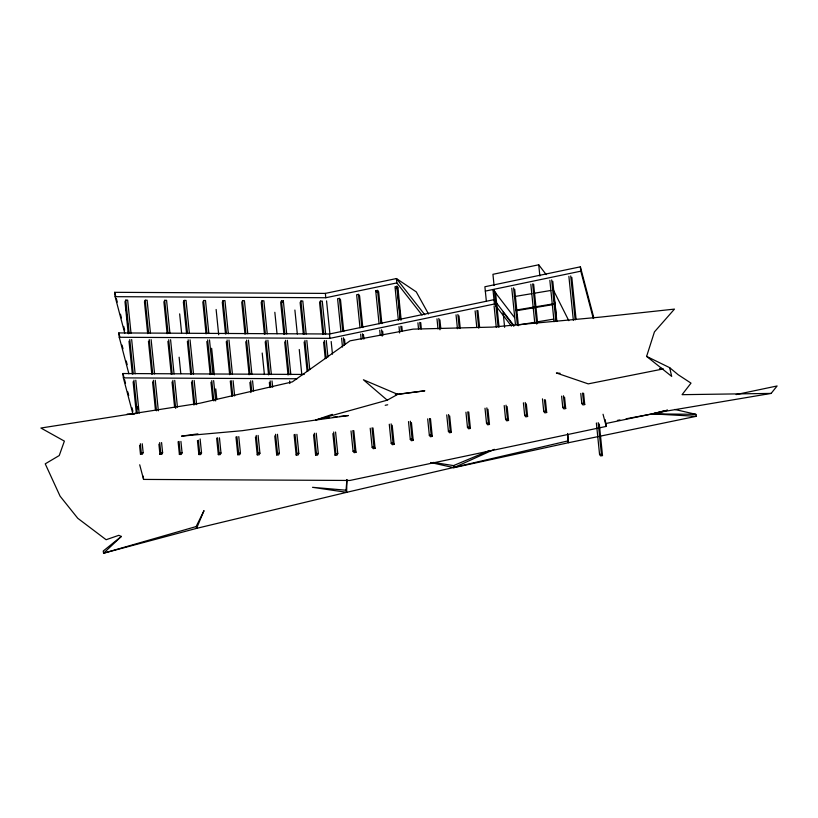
<?xml version="1.0" encoding="UTF-8"?>
<svg xmlns="http://www.w3.org/2000/svg" width="818" height="818" viewBox="0 0 818 818"><rect width="100%" height="100%" fill="white"/><g stroke="black" fill="none" stroke-linecap="round" stroke-linejoin="round"><path stroke-width="1.23" d="M646.609 356.392L669.656 367.66L671.69 376.403L646.609 356.392L654.431 331.914L674.461 309.102L601.322 317.026L492.375 327.098L413.121 329.133L350.053 340.83L292.312 381.904L200.001 403.202L40.9 428.029L64.377 441.117L59.244 455.544L45.235 463.837L60.082 496.168L77.761 518.285L106.115 539.716L118.804 535.33L121.34 536.444L103.242 551.015L103.569 553.203L196.555 528.377L346.648 492.334L346.914 479.593L346.045 490.207L346.648 492.334L567.815 440.933L567.58 433.468M196.136 526.567L204.009 510.626L196.555 528.377L196.136 526.567L103.569 553.203L121.34 536.444M131.013 333.171L127.659 300.124L125.788 300.114L124.99 301.73L128.211 333.509M150.471 333.263L147.117 300.216L145.246 300.206L144.449 301.832L147.669 333.601M169.939 333.366L166.575 300.318L164.715 300.308L163.907 301.924L167.138 333.703M189.398 333.468L186.044 300.411L184.173 300.411L183.365 302.026L186.596 333.805M208.856 333.56L205.502 300.513L203.631 300.503L202.833 302.118L206.054 333.897M142.25 443.755L143.15 452.651L142.342 454.266L140.481 454.256L141.279 452.64L140.379 443.745M228.324 333.662L224.96 300.615L223.099 300.605L222.291 302.22L225.523 334M161.575 442.579L162.608 452.753L161.811 454.368L159.939 454.358L160.747 452.743L159.714 442.569M247.782 333.764L244.429 300.707L242.557 300.707L241.75 302.323L244.981 334.102M180.911 441.403L182.077 452.845L181.269 454.46L179.398 454.46L180.205 452.835L179.04 441.393M267.241 333.856L263.887 300.809L262.016 300.799L261.208 302.415L264.439 334.194M200.113 438.959L201.535 452.947L200.727 454.563L198.866 454.552L199.664 452.937L198.375 440.227M286.699 333.959L283.345 300.912L281.474 300.901L280.676 302.517L283.897 334.296M282.537 302.527L283.345 300.912M219.449 437.794L220.993 453.039L220.195 454.665L218.324 454.655L219.122 453.039L217.578 437.783M306.167 334.051L302.803 301.004L300.942 300.993L300.134 302.619L303.366 334.398M238.774 436.618L240.451 453.141L239.654 454.757L237.782 454.747L238.59 453.131L236.913 436.607M325.625 334.153L322.272 301.106L320.4 301.096L319.593 302.711L322.824 334.49M258.11 435.442L259.919 453.244L259.112 454.859L257.241 454.849L258.048 453.233L256.238 435.432M277.445 434.276L279.378 453.336L278.57 454.961L276.709 454.951L277.506 453.325L275.574 434.266M296.903 434.368L298.836 453.438L298.038 455.053L296.167 455.043L296.975 453.428L295.032 434.358M316.239 433.203L318.304 453.54L317.496 455.156L315.625 455.145L316.433 453.53L314.368 433.192M335.564 432.027L337.762 453.632L336.955 455.258L335.094 455.248L335.891 453.622L333.693 432.016M605.524 423.591L661.445 411.935L771.139 393.407L777.1 385.973L736.139 394.573M197.946 433.867L181.535 436.127L242.179 430.697L315.636 420.063L387.241 400.176L397.712 394.358L424.839 390.81L395.871 394.491M494.348 449.317L453.847 467.681L430.616 462.518M433.387 462.415L453.53 465.595L489.573 450.483M332.302 414.358L315.636 420.063L348.386 415.534L339.521 416.485M626.159 418.775L652.375 413.877L667.355 410.196M661.445 411.935L667.468 410.237M674.768 409.45L695.903 414.327L696.312 416.301L652.375 413.877L664.083 410.933M401.157 320.042L397.937 287.803L396.842 286.382L395.012 286.77L398.366 320.278M396.106 288.192L397.937 287.803M410.278 439.327L412.108 438.939L413.213 440.36L411.382 440.749L410.278 439.327L408.509 421.597M605.167 419.624L606.25 426.403L349.889 480.463L143.569 479.42L139.714 464.798M562.774 407.497L564.604 407.108L565.708 408.53L563.878 408.918L562.774 407.497L561.618 396.147M581.792 403.519L583.623 403.141L584.737 404.562L582.907 404.951L581.792 403.519L580.77 393.438M599.574 454.522L601.404 454.143L602.508 455.565L600.688 455.953L599.574 454.522L596.373 423.008M124.776 333.233L115.133 296.678L114.694 292.323L325.359 293.396L396.413 278.56L416.27 291.883L428.53 314.01M115.133 296.678L325.799 297.742L396.853 282.916L422.057 315.063M343.744 331.556L340.513 299.777L339.419 298.355L337.589 298.734L340.942 331.781M362.814 327.578L359.583 295.799L358.478 294.368L356.648 294.756L360.012 327.803M379.082 323.826L375.718 290.779L377.548 290.39L378.652 291.821L381.873 323.601M546.209 274.613L538.725 264.797L492.937 274.306L494.072 285.492M593.837 317.844L580.371 266.832L484.89 286.75L486.362 301.259M485.33 291.106L580.811 271.177L580.371 266.832M128.896 373.836L119.254 337.282L118.814 332.926L329.48 334L493.99 299.664L514.072 325.769M119.254 337.282L329.92 338.345L494.43 304.01L511.424 326.106M385.206 405.299L387.701 404.777M353.079 451.26L354.91 450.882L356.004 452.313L354.174 452.691L353.079 451.26L351.014 430.922M372.149 447.282L373.979 446.904L375.073 448.325L373.243 448.714L372.149 447.282L370.206 428.213M391.209 443.305L393.039 442.927L394.143 444.348L392.313 444.726L391.209 443.305L389.276 424.235M429.348 435.34L431.178 434.961L432.272 436.383L430.442 436.761L429.348 435.34L427.681 418.898M448.417 431.362L450.248 430.974L451.342 432.405L449.511 432.783L448.417 431.362L446.74 414.92M467.477 427.385L469.307 426.996L470.411 428.428L468.581 428.806L467.477 427.385L465.943 412.2M486.546 423.397L488.377 423.018L489.481 424.45L487.651 424.828L486.546 423.397L485.002 408.223M505.616 419.419L507.446 419.041L508.54 420.462L506.71 420.851L505.616 419.419L504.205 405.554M524.686 415.442L526.516 415.063L527.61 416.485L525.78 416.873L524.686 415.442L523.397 402.834M543.745 411.464L545.575 411.076L546.68 412.507L544.849 412.885L543.745 411.464L542.467 398.857M696.312 416.301L568.541 442.712L453.847 467.681L453.53 465.595M663.398 368.908L588.224 383.867L556.393 372.998L560.095 373.284M617.416 420.401L619.911 419.941M514.348 296.576L531.976 293.621M534.491 293.202L550.862 290.462M515.974 310.083L555.013 303.56L556.455 319.787M516.301 310.738L552.815 304.623M518.571 324.991L534.941 322.251M537.467 321.832L553.837 319.092M395.35 394.634L397.712 394.358L363.407 379.777L387.241 400.176M326.863 417.834L329.388 417.569M333.192 417.16L336.996 416.751M659.512 368.611L662.048 368.376M771.139 393.407L682.069 394.675L691.005 383.131L678.173 374.726L669.656 367.66M133.017 414.44L123.375 377.885L122.935 373.529L304.235 374.45M123.375 377.885L297.016 378.765M127.066 414.133L134.725 414.174M141.279 452.64L143.15 452.651M160.747 452.743L162.608 452.753M180.205 452.835L182.077 452.845M199.664 452.937L201.535 452.947M219.122 453.039L220.993 453.039M238.59 453.131L240.451 453.141M258.048 453.233L259.919 453.244M277.506 453.325L279.378 453.336M296.975 453.428L298.836 453.438M316.433 453.53L318.304 453.54M335.891 453.622L337.762 453.632M652.375 413.877L695.903 414.327M346.045 490.207L312.507 487.313L346.648 492.334M424.767 314.736L396.413 278.56L396.853 282.916M514.583 317.619L492.957 289.511L494.43 304.01M375.718 290.779L376.822 292.2M513.663 326.085L503.09 312.159L504.634 327.312M553.377 290.042L568.796 320.687M567.815 440.933L568.541 442.712L567.856 434.45M580.811 271.177L593.316 318.55M603.04 414.256L606.25 426.403M114.694 292.323L115.655 295.983M116.299 298.417L117.26 302.077M120.471 314.255L121.442 317.916M123.692 326.443L124.653 330.104M118.814 332.926L119.776 336.587M122.025 345.114L122.986 348.775M126.207 360.953L127.168 364.613M122.935 373.529L123.907 377.19M124.54 379.624L125.512 383.284M127.761 391.812L128.723 395.472M131.933 407.65L132.905 411.311M555.013 303.56L554.226 300.186M599.308 424.041L602.508 455.565M598.203 422.62L601.404 454.143M571.813 277.363L576.025 318.826M583.582 393.213L584.737 404.562M570.708 275.932L575.177 319.92M582.6 393.049L583.623 403.141M568.878 276.32L573.346 320.308M552.784 281.331L556.874 321.535M564.553 397.18L565.708 408.53M551.68 279.899L555.892 321.372M563.449 395.759L564.604 407.108M549.849 280.288L554.062 321.75M538.725 264.797L539.86 275.983M533.633 284.112L537.579 322.987M545.391 399.9L546.68 412.507M532.661 283.877L536.741 324.081M544.43 399.736L545.575 411.076M530.831 284.255L534.788 323.202M514.686 289.286L518.387 325.707M526.332 403.877L527.61 416.485M513.592 287.854L517.416 325.533M525.228 402.456L526.516 415.063M511.761 288.243L515.463 324.654M495.504 292.077L499.062 327.159M507.14 406.597L508.54 420.462M494.287 289.46L498.101 326.995M506.035 405.166L507.446 419.041M494.092 305.942L496.27 327.374M477.916 310.666L479.583 327.057M487.937 409.266L489.481 424.45M476.945 310.482L478.745 328.161M486.833 407.845L488.377 423.018M475.115 310.871L476.782 327.272M458.98 315.891L460.258 328.499M468.734 411.986L470.411 428.428M457.886 314.47L459.287 328.345M467.773 411.822L469.307 426.996M456.045 314.848L457.456 328.724M439.91 319.869L440.81 328.693M449.675 415.963L451.342 432.405M438.816 318.447L439.961 329.787M448.571 414.532L450.248 430.974M436.986 318.826L438.008 328.908M420.718 322.609L421.352 328.877M430.472 418.673L432.272 436.383M419.746 322.425L420.38 328.713M429.511 418.509L431.178 434.961M417.916 322.803L418.55 329.092M397.047 286.188L400.391 319.02M382.65 331.218L383.039 335.032M392.2 425.278L394.143 444.348M377.548 290.39L380.912 323.437M381.556 329.797L382.2 336.147M391.106 423.857L393.039 442.927M379.726 330.175L380.237 335.268M363.458 334.664L363.969 339.02M373.008 427.988L375.073 448.325M358.478 294.368L361.842 327.425M362.486 333.775L362.998 338.856M372.037 427.834L373.979 446.904M360.656 334.153L361.167 339.245M344.521 339.184L345.032 344.266M353.816 430.697L356.004 452.313M339.419 298.355L342.773 331.402M343.417 337.752L344.194 345.38M352.844 430.544L354.91 450.882M341.587 338.141L342.497 347.036M331.178 341.515L332.466 354.153M326.556 300.891L329.889 333.724M325.359 293.396L325.799 297.742M329.48 334L329.92 338.345M326.27 340.513L327.946 357.037M320.4 301.096L323.754 334.143M324.398 340.503L326.208 358.294M323.601 342.118L325.278 358.642M332.895 433.632L335.094 455.248M306.811 340.411L309.777 369.644M300.942 300.993L304.296 334.051M304.94 340.4L308.038 370.912M304.132 342.016L307.108 371.26M313.56 434.808L315.625 455.145M299.255 349.501L301.822 374.756M294.889 310.022L297.323 334.02M287.353 340.308L290.83 374.634M281.474 300.901L284.838 333.949M285.482 340.298L288.969 374.624M289.613 380.973L289.869 383.519M284.674 341.924L288.028 374.971M294.102 434.706L296.167 455.043M274.838 312.292L277.026 333.764M267.885 340.216L271.371 374.532M272.016 380.891L272.66 387.241M262.016 300.799L265.369 333.846M266.024 340.206L269.5 374.521M270.155 380.881L270.799 387.231M265.216 341.822L268.57 374.869M269.347 382.497L269.858 387.579M274.766 435.882L276.709 454.951M262.21 353.039L264.388 374.511M248.427 340.114L251.913 374.429M252.558 380.789L253.59 390.963M242.557 300.707L245.911 333.754M246.555 340.104L250.042 374.429M250.686 380.779L251.719 390.953M245.758 341.719L249.112 374.777M249.889 382.395L250.922 392.568M255.441 437.057L257.241 454.849M228.968 340.012L232.455 374.337M233.099 380.687L234.643 395.943M223.099 300.605L226.453 333.652M227.097 340.012L230.584 374.327M231.228 380.677L232.782 395.932M226.289 341.627L229.653 374.675M230.298 381.024L231.842 396.28M235.973 436.955L237.782 454.747M216.126 309.48L218.692 334.746M211.637 348.284L214.326 374.808M215.758 388.887L216.79 398.99M209.5 339.92L212.987 374.235M213.631 380.595L215.696 400.932M203.631 300.503L206.995 333.55M207.639 339.91L211.126 374.225M211.77 380.585L213.835 400.922M206.831 341.525L210.185 374.572M210.962 382.2L212.772 399.992M216.647 438.131L218.324 454.655M190.042 339.818L193.529 374.143M194.173 380.493L196.627 404.644M184.173 300.411L187.526 333.458M188.171 339.807L191.657 374.133M192.302 380.482L194.756 404.634M187.373 341.423L190.727 374.48M191.504 382.098L193.825 404.982M197.445 440.575L198.866 454.552M179.653 313.887L181.586 332.834M179.122 357.2L180.798 373.621M170.584 339.715L174.07 374.041M174.715 380.39L177.424 407.088M164.715 300.308L168.068 333.355M168.713 339.715L172.199 374.031M172.843 380.39L175.686 408.346M167.905 341.331L171.269 374.378M172.046 382.006L174.623 407.425M178.109 441.74L179.398 454.46M151.126 339.623L154.602 373.938M155.256 380.298L158.355 410.8M145.246 300.206L148.61 333.253M149.254 339.613L152.741 373.928M153.385 380.288L156.483 410.789M148.447 341.229L151.811 374.276M152.577 381.904L155.42 409.869M158.907 444.184L159.939 454.358M131.657 339.521L135.144 373.846M135.788 380.196L139.152 413.243M137.782 406.658L138.037 409.184M125.788 300.114L129.142 333.161M129.796 339.511L133.273 373.836M133.927 380.186L137.281 413.233M143.242 476.158L143.569 479.42M125.952 307.21L126.34 310.993M126.718 314.787L127.23 319.838M127.618 323.631L128.007 327.415M128.385 331.208L128.641 333.734M128.988 341.137L132.342 374.184M133.119 381.812L136.35 413.581M139.571 445.36L140.481 454.256M401.802 326.372L402.303 331.443M411.434 422.63L413.213 440.36M396.842 286.382L400.196 319.889M400.83 326.218L401.331 331.28M410.339 421.209L412.108 438.939M399 326.607L399.634 332.936M516.557 314.347L516.679 316.157"/></g></svg>
